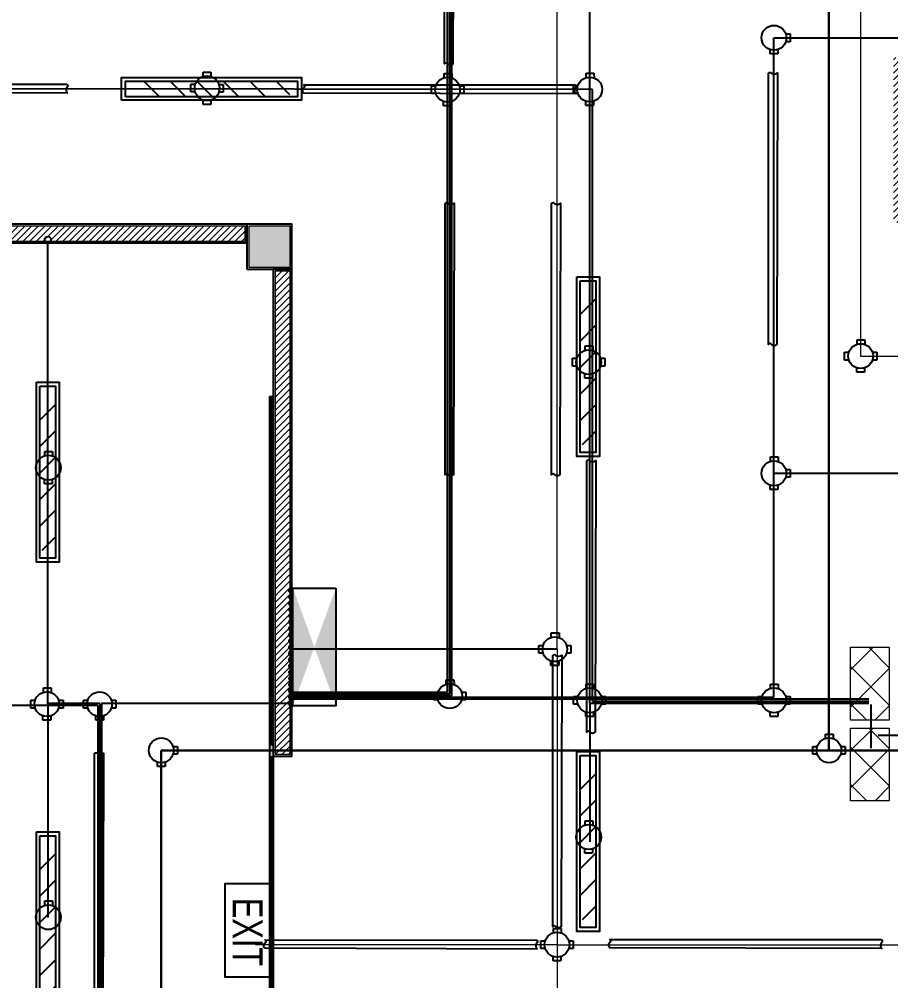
# Model space of a CAD drawing. Header units: inches. Extents: x 67 to 911, y 4 to 601.
# Drawn here: x 284.6 to 517.1, y 133.8 to 390.5 of the extents above; entities that cross this region are included whole.
import ezdxf

# ---------------------------------------------------------------- set-up
doc = ezdxf.new("R2010")
doc.units = ezdxf.units.IN
doc.header["$MEASUREMENT"] = 0
for name, color, linetype in [('Cables', 7, 'Continuous'), ('COLLUM', 1, 'Continuous'), ('Panels', 1, 'Continuous'), ('wall 05', 252, 'Continuous')]:
    doc.layers.add(name, color=color, linetype=linetype)
for name, color, linetype, lineweight in [('DOOR', 115, 'Continuous', 15), ('Hatch', 252, 'Continuous', 5), ('Switchboard', 30, 'Continuous', 13), ('Text', 252, 'Continuous', 15)]:
    doc.layers.add(name, color=color, linetype=linetype, lineweight=lineweight)
doc.styles.add('Swiss721', font='swisscl.ttf')

msp = doc.modelspace()

# ---------------------------------------------------------------- hatches: boundary and pattern name
h = msp.add_hatch()
h.set_pattern_fill('ANSI31', color=256, scale=40, angle=270)
h.set_pattern_definition([(315, (233.3255, 599.8604), (3.53553, 3.53553), [])])
h.paths.add_polyline_path([(356.67, 369.81), (356.67, 374.01), (315.06, 374.01), (315.06, 369.81)])
h = msp.add_hatch()
h.set_pattern_fill('ANSI31', color=256, scale=40, angle=180)
h.set_pattern_definition([(225, (664.266, 400.317), (3.53553, -3.53553), [])])
h.paths.add_polyline_path([(434.21, 276.97), (438.41, 276.97), (438.41, 318.58), (434.21, 318.58)])
h = msp.add_hatch()
h.set_pattern_fill('ANSI31', color=256, scale=40, angle=180)
h.set_pattern_definition([(225, (520.101, 372.1393), (3.53553, -3.53553), [])])
h.paths.add_polyline_path([(290.05, 248.8), (294.25, 248.8), (294.25, 290.41), (290.05, 290.41)])
h = msp.add_hatch()
h.set_pattern_fill('ANSI31', color=256, scale=40, angle=180)
h.set_pattern_definition([(225, (664.266, 273.544), (3.53553, -3.53553), [])])
h.paths.add_polyline_path([(434.21, 150.2), (438.41, 150.2), (438.41, 191.81), (434.21, 191.81)])
h = msp.add_hatch()
h.set_pattern_fill('ANSI31', color=256, scale=40, angle=180)
h.set_pattern_definition([(225, (520.101, 252.1393), (3.53553, -3.53553), [])])
h.paths.add_polyline_path([(290.05, 128.8), (294.25, 128.8), (294.25, 170.41), (290.05, 170.41)])
at = {"layer": 'DOOR', "lineweight": 25}
h = msp.add_hatch(color=256, dxfattribs=at)
h.dxf.hatch_style = 1
h.paths.add_polyline_path([(351.32, 97.79), (351.82, 97.79), (351.82, 196.79), (351.32, 196.79)])
h.paths.add_polyline_path([(351.82, 97.79), (352.32, 97.79), (352.32, 196.79), (351.82, 196.79)])
at = {"layer": 'Hatch', "lineweight": 0}
h = msp.add_hatch(dxfattribs=at)
h.set_pattern_fill('ANSI31', color=256, scale=10, style=0)
h.set_pattern_definition([(45, (-412538.1924, -240313.7822), (-0.8838834765, 0.8838834765), [])])
h.paths.add_polyline_path([(344.82, 335.29), (119.82, 335.29), (119.82, 331.29), (344.82, 331.29)])
h.paths.add_polyline_path([(111.82, 445.29), (107.82, 445.29), (107.82, 408.29), (111.82, 408.29), (279.82, 408.29), (279.82, 412.29), (111.82, 412.29)])
h.paths.add_polyline_path([(111.82, 338.29), (111.82, 336.29)])
h.paths.add_polyline_path([(111.82, 323.29), (107.82, 323.29), (107.82, 300.29), (111.82, 300.29)])
h.paths.add_polyline_path([(409.82, 481.29), (356.82, 481.29), (356.82, 553.29), (352.82, 553.29), (352.82, 481.29), (279.82, 481.29), (279.82, 530.29), (275.82, 530.29), (275.82, 458.29), (279.82, 458.29), (279.82, 477.29), (409.82, 477.29)])
h.paths.add_polyline_path([(465.82, 565.29), (414.32, 565.29), (414.32, 561.29), (440.82, 561.29), (440.82, 477.29), (486.82, 477.29), (486.82, 481.29), (444.82, 481.29), (444.82, 561.29), (465.82, 561.29)])
h.paths.add_polyline_path([(706.82, 431.79), (702.82, 431.79), (702.82, 380.29), (517.82, 380.29), (517.82, 336.29), (521.82, 336.29), (521.82, 376.29), (702.82, 376.29), (702.82, 336.29), (706.82, 336.29)])
h.paths.add_polyline_path([(582.82, 565.29), (529.82, 565.29), (529.82, 561.29), (582.82, 561.29)])
h.paths.add_polyline_path([(383.32, 565.29), (357.82, 565.29), (357.82, 561.29), (383.32, 561.29)])
h.paths.add_polyline_path([(297.32, 565.29), (235.3, 565.29), (235.3, 561.29), (297.32, 561.29)])
h.paths.add_polyline_path([(344.82, 565.29), (328.32, 565.29), (328.32, 561.29), (344.82, 561.29)])
h.paths.add_polyline_path([(706.82, 553.29), (702.82, 553.29), (702.82, 504.79), (706.82, 504.79)])
h.paths.add_polyline_path([(694.82, 561.29), (694.82, 565.29), (655.82, 565.29), (655.82, 561.29)])
h.paths.add_polyline_path([(111.82, 553.29), (107.82, 553.29), (107.82, 518.29), (111.82, 518.29)])
h.paths.add_polyline_path([(119.82, 565.29), (119.82, 561.29), (162.3, 561.29), (162.3, 565.29)])
at = {"layer": 'Hatch'}
h = msp.add_hatch(dxfattribs=at)
h.set_pattern_fill('AR-CONC', color=256, scale=0.75, style=0)
h.set_pattern_definition([(50, (-412538.1924, -240313.782), (5.37945137, -0.470641012), [0.5625, -6.1875]), (355, (-412538.1924, -240313.782), (-1.040635, 5.641441), [0.45, -4.95]), (100.4514, (-412537.744, -240313.8214), (4.338820363, 5.170796565), [0.478051425, -5.25856584]), (46.1842, (-412538.1924, -240312.282), (8.004307865, -1.24139261), [0.84375, -9.28125]), (96.6356, (-412537.525, -240312.386), (7.00997029, 7.30588403), [0.71707716, -7.8878475]), (351.1842, (-412538.192, -240312.282), (7.00996459, 7.3058895), [0.675, -7.425]), (21, (-412537.4424, -240312.657), (4.47680289, -3.01964168), [0.5625, -6.1875]), (326, (-412537.4424, -240312.657), (1.82486499, 5.43862534), [0.45, -4.95]), (71.4514, (-412537.0693, -240312.909), (6.301669714, 2.418978725), [0.478051425, -5.25856584]), (37.5, (-412538.1924, -240313.7822), (0.091198915, 2.496703904), [0, -4.89, 0, -5.025, 0, -4.96875]), (7.5, (-412538.1924, -240313.7822), (1.973021531, 2.958087839), [0, -2.865, 0, -4.7775, 0, -1.89375]), (327.5, (-412539.8649, -240313.7822), (4.003668271, -0.169161538), [0, -1.875, 0, -5.85, 0, -7.7625]), (317.5, (-412540.615, -240313.7822), (4.37389627, 0.750787367), [0, -2.4375, 0, -3.885, 0, -5.5125])])
h.paths.add_polyline_path([(345.82, 86.29), (356.82, 86.29), (356.82, 97.29), (345.82, 97.29)])
h.paths.add_polyline_path([(345.82, 324.29), (356.82, 324.29), (356.82, 335.29), (345.82, 335.29)])
h.paths.add_polyline_path([(107.82, 324.29), (118.82, 324.29), (118.82, 335.29), (107.82, 335.29)])
h.paths.add_polyline_path([(107.82, 86.29), (118.82, 86.29), (118.82, 97.29), (107.82, 97.29)])
at = {"layer": 'Hatch', "lineweight": 0}
h = msp.add_hatch(dxfattribs=at)
h.set_pattern_fill('ANSI31', color=256, scale=10, style=0)
h.set_pattern_definition([(45, (-146157.9666, -171235.0464), (-0.8838834765, 0.8838834765), [])])
h.paths.add_polyline_path([(356.82, 323.29), (352.82, 323.29), (352.82, 194.29), (356.82, 194.29)])
at = {"layer": 'Panels'}
h = msp.add_hatch(color=256, dxfattribs=at)
h.dxf.hatch_style = 1
h.paths.add_polyline_path([(363.3, 222.9), (369.01, 207.18), (369.01, 238.61)])
h.paths.add_polyline_path([(357.59, 207.18), (363.3, 222.9), (357.59, 238.61)])
at = {"layer": 'Switchboard'}
h = msp.add_hatch(dxfattribs=at)
h.set_pattern_fill('ANSI37', color=256, scale=56.511086, angle=270)
h.set_pattern_definition([(315, (-222.4614, 646.851), (4.99492, 4.99492), []), (45, (-222.4614, 646.851), (-4.99492, 4.99492), [])])
h.paths.add_polyline_path([(506.35, 203.38), (516.69, 203.38), (516.69, 222.86), (506.35, 222.86)])
h = msp.add_hatch(dxfattribs=at)
h.set_pattern_fill('ANSI37', color=256, scale=56.511086, angle=270)
h.set_pattern_definition([(315, (-222.4614, 625.296), (4.99492, 4.99492), []), (45, (-222.4614, 625.296), (-4.99492, 4.99492), [])])
h.paths.add_polyline_path([(506.35, 181.83), (516.69, 181.83), (516.69, 201.3), (506.35, 201.3)])

# ---------------------------------------------------------------- linework, layer by layer
at = {"color": 6, "lineweight": 30}
for p, q in [((500.59, 195.34), (500.59, 451.78)), ((322.44, 100.13), (322.44, 195.34)), ((322.44, 195.34), (500.59, 195.34)), ((500.59, 195.34), (523.82, 195.34))]:
    msp.add_line(p, q, dxfattribs=at)
at = {"color": 5, "lineweight": 20}
for p, q in [((428.03, 222.33), (428.03, 396.57)), ((509.04, 396.49), (509.04, 300.58)), ((509.04, 300.58), (528.41, 300.58)), ((428.03, 222.33), (428.03, 91.76)), ((428.03, 143.45), (347.6, 143.45)), ((428.03, 143.45), (527.58, 143.45))]:
    msp.add_line(p, q, dxfattribs=at)
for p, q in [((489.05, 386.6), (490.21, 386.6)), ((490.21, 386.6), (490.21, 384.53)), ((490.21, 384.53), (489.05, 384.53)), ((484.86, 381.26), (484.86, 382.43)), ((486.93, 381.26), (484.86, 381.26)), ((486.93, 382.43), (486.93, 381.26)), ((333.64, 375.23), (333.64, 376.4)), ((333.64, 376.4), (335.71, 376.4)), ((335.71, 376.4), (335.71, 375.23)), ((397.89, 374.91), (397.89, 376.08)), ((397.89, 376.08), (399.95, 376.08)), ((399.95, 376.08), (399.96, 374.84)), ((435.83, 374.94), (435.83, 376.11)), ((435.83, 376.11), (437.89, 376.11)), ((437.89, 376.11), (437.9, 374.87)), ((330.33, 371.15), (330.33, 373.22)), ((330.33, 373.22), (331.56, 373.22)), ((337.81, 373.12), (338.98, 373.12)), ((338.98, 373.12), (338.98, 371.05)), ((394.51, 370.7), (394.51, 372.77)), ((394.51, 372.77), (395.68, 372.77)), ((401.97, 372.77), (403.14, 372.77)), ((403.14, 372.77), (403.14, 370.7)), ((432.45, 370.73), (432.45, 372.8)), ((432.45, 372.8), (433.62, 372.8)), ((331.5, 371.15), (330.33, 371.15)), ((338.98, 371.05), (337.81, 371.05)), ((395.68, 370.7), (394.51, 370.7)), ((403.14, 370.7), (401.97, 370.7)), ((433.62, 370.73), (432.45, 370.73)), ((333.64, 367.77), (333.64, 368.94)), ((335.71, 367.77), (333.64, 367.77)), ((335.71, 368.94), (335.71, 367.77)), ((397.79, 367.42), (397.79, 368.59)), ((399.85, 367.42), (397.79, 367.42)), ((399.85, 368.59), (399.85, 367.42)), ((435.73, 367.46), (435.73, 368.62)), ((437.79, 367.46), (435.73, 367.46)), ((437.79, 368.62), (437.79, 367.46)), ((435.56, 302.15), (435.56, 303.31)), ((435.56, 303.31), (437.62, 303.31)), ((437.62, 303.31), (437.63, 302.08)), ((508.1, 303.75), (508.1, 304.92)), ((508.1, 304.92), (510.17, 304.92)), ((510.17, 304.92), (510.17, 303.69)), ((504.73, 299.54), (504.73, 301.61)), ((504.73, 301.61), (505.9, 301.61)), ((512.19, 301.61), (513.35, 301.61)), ((513.35, 301.61), (513.35, 299.54)), ((432.18, 297.94), (432.18, 300)), ((432.18, 300), (433.35, 300)), ((433.35, 297.94), (432.18, 297.94)), ((439.64, 300), (440.81, 300)), ((440.81, 297.94), (439.64, 297.94)), ((440.81, 300), (440.81, 297.94)), ((505.9, 299.54), (504.73, 299.54)), ((513.35, 299.54), (512.19, 299.54)), ((435.46, 294.66), (435.46, 295.83)), ((437.52, 295.83), (437.52, 294.66)), ((508, 296.27), (508, 297.44)), ((510.07, 296.27), (508, 296.27)), ((510.07, 297.44), (510.07, 296.27)), ((437.52, 294.66), (435.46, 294.66)), ((291.39, 273.97), (291.39, 275.14)), ((291.39, 275.14), (293.46, 275.14)), ((293.46, 275.14), (293.46, 273.9)), ((484.96, 272.49), (484.96, 273.66)), ((484.96, 273.66), (487.03, 273.66)), ((487.03, 273.66), (487.03, 272.42)), ((489.05, 270.35), (490.21, 270.35)), ((490.21, 270.35), (490.21, 268.28)), ((291.29, 266.48), (291.29, 267.65)), ((293.36, 267.65), (293.36, 266.48)), ((490.21, 268.28), (489.05, 268.28)), ((293.36, 266.48), (291.29, 266.48)), ((484.86, 265), (484.86, 266.17)), ((486.93, 265), (484.86, 265)), ((486.93, 266.17), (486.93, 265)), ((426.51, 225.51), (426.51, 226.68)), ((426.51, 226.68), (428.58, 226.68)), ((428.58, 226.68), (428.58, 225.44)), ((423.14, 221.3), (423.14, 223.36)), ((423.14, 223.36), (424.31, 223.36)), ((430.59, 223.36), (431.76, 223.36)), ((431.76, 223.36), (431.76, 221.3)), ((424.31, 221.3), (423.14, 221.3)), ((431.76, 221.3), (430.59, 221.3)), ((426.41, 218.02), (426.41, 219.19)), ((428.48, 219.19), (428.48, 218.02)), ((428.48, 218.02), (426.41, 218.02)), ((398.48, 213), (398.48, 214.17)), ((398.48, 214.17), (400.54, 214.17)), ((400.54, 214.17), (400.55, 212.93)), ((290.99, 210.85), (290.99, 212.02)), ((290.99, 212.02), (293.06, 212.02)), ((293.06, 212.02), (293.06, 210.78)), ((395.1, 208.79), (395.1, 210.86)), ((395.1, 210.86), (396.27, 210.86)), ((402.56, 210.86), (403.73, 210.86)), ((403.73, 210.86), (403.73, 208.79)), ((435.82, 211.88), (435.82, 213.05)), ((435.82, 213.05), (437.88, 213.05)), ((437.88, 213.05), (437.88, 211.81)), ((484.96, 211.88), (484.96, 213.05)), ((484.96, 213.05), (487.03, 213.05)), ((487.03, 213.05), (487.03, 211.81)), ((287.62, 206.64), (287.62, 208.7)), ((287.62, 208.7), (288.79, 208.7)), ((295.07, 208.7), (296.24, 208.7)), ((296.24, 208.7), (296.24, 206.64)), ((301.67, 206.64), (301.67, 208.7)), ((301.67, 208.7), (302.84, 208.7)), ((309.13, 208.7), (310.3, 208.7)), ((310.3, 208.7), (310.3, 206.64)), ((396.27, 208.79), (395.1, 208.79)), ((403.73, 208.79), (402.56, 208.79)), ((432.44, 207.67), (432.44, 209.74)), ((432.44, 209.74), (433.61, 209.74)), ((439.9, 209.74), (441.07, 209.74)), ((441.07, 209.74), (441.07, 207.67)), ((481.59, 207.67), (481.59, 209.74)), ((481.59, 209.74), (482.76, 209.74)), ((489.05, 209.74), (490.21, 209.74)), ((490.21, 209.74), (490.21, 207.67)), ((288.79, 206.64), (287.62, 206.64)), ((296.24, 206.64), (295.07, 206.64)), ((302.84, 206.64), (301.67, 206.64)), ((310.3, 206.64), (309.13, 206.64)), ((433.61, 207.67), (432.44, 207.67)), ((435.71, 204.39), (435.71, 205.56)), ((437.78, 205.56), (437.78, 204.39)), ((441.07, 207.67), (439.9, 207.67)), ((482.76, 207.67), (481.59, 207.67)), ((484.86, 204.39), (484.86, 205.56)), ((486.93, 205.56), (486.93, 204.39)), ((490.21, 207.67), (489.05, 207.67)), ((290.89, 203.36), (290.89, 204.53)), ((292.96, 203.36), (290.89, 203.36)), ((292.96, 204.53), (292.96, 203.36)), ((304.95, 203.36), (304.95, 204.53)), ((307.01, 203.36), (304.95, 203.36)), ((307.01, 204.53), (307.01, 203.36)), ((437.78, 204.39), (435.71, 204.39)), ((486.93, 204.39), (484.86, 204.39)), ((499.65, 198.52), (499.65, 199.69)), ((499.65, 199.69), (501.72, 199.69)), ((501.72, 199.69), (501.72, 198.45)), ((325.59, 196.37), (326.76, 196.37)), ((326.76, 196.37), (326.76, 194.31)), ((496.28, 194.31), (496.28, 196.37)), ((496.28, 196.37), (497.45, 196.37)), ((503.73, 196.37), (504.9, 196.37)), ((504.9, 196.37), (504.9, 194.31)), ((326.76, 194.31), (325.59, 194.31)), ((497.45, 194.31), (496.28, 194.31)), ((504.9, 194.31), (503.73, 194.31)), ((321.41, 191.03), (321.41, 192.2)), ((323.48, 191.03), (321.41, 191.03)), ((323.48, 192.2), (323.48, 191.03)), ((435.56, 175.37), (435.56, 176.54)), ((435.56, 176.54), (437.62, 176.54)), ((437.62, 176.54), (437.63, 175.31)), ((435.46, 167.89), (435.46, 169.05)), ((437.52, 167.89), (435.46, 167.89)), ((437.52, 169.05), (437.52, 167.89)), ((291.39, 153.97), (291.39, 155.14)), ((291.39, 155.14), (293.46, 155.14)), ((293.46, 155.14), (293.46, 153.9)), ((427.1, 146.63), (427.1, 147.8)), ((427.1, 147.8), (429.17, 147.8)), ((429.17, 147.8), (429.17, 146.56)), ((423.73, 142.42), (423.73, 144.49)), ((423.73, 144.49), (424.9, 144.49)), ((431.18, 144.49), (432.35, 144.49)), ((432.35, 144.49), (432.35, 142.42)), ((424.9, 142.42), (423.73, 142.42)), ((432.35, 142.42), (431.18, 142.42)), ((427, 139.14), (427, 140.31)), ((429.07, 139.14), (427, 139.14)), ((429.07, 140.31), (429.07, 139.14))]:
    msp.add_line(p, q)
at = {"color": 5}
msp.add_line((428.03, 222.33), (357.01, 222.33), dxfattribs=at)
for points in [[(398.06, 451.02, -0.56347), (398.85, 451.02, 0.368601), (400.46, 451.11), (400.26, 378.57, -0.456322), (398.85, 378.58, 0.605884), (398.03, 378.58)], [(484.48, 376.11, -0.56347), (485.27, 376.11, 0.368601), (486.88, 376.2), (486.68, 303.67, -0.456322), (485.27, 303.67, 0.605884), (484.45, 303.67)], [(297.29, 373.16, -0.56347), (297.29, 372.36, 0.368601), (297.38, 370.75), (224.85, 370.95, -0.456322), (224.85, 372.36, 0.605884), (224.85, 373.18)], [(432.92, 372.99, -0.56347), (432.92, 372.19, 0.368601), (433.01, 370.58), (360.47, 370.78, -0.456322), (360.48, 372.19, 0.605884), (360.48, 373.01)], [(398.18, 341.36, -0.56347), (398.98, 341.36, 0.368601), (400.59, 341.45), (400.39, 268.92, -0.456322), (398.98, 268.92, 0.605884), (398.16, 268.92)], [(426.6, 341.36, -0.56347), (427.39, 341.36, 0.368601), (429, 341.45), (428.8, 268.92, -0.456322), (427.39, 268.92, 0.605884), (426.57, 268.92)], [(436.01, 272.64, -0.56347), (436.81, 272.64, 0.368601), (438.42, 272.73), (438.21, 200.2, -0.456322), (436.81, 200.2, 0.605884), (435.98, 200.2)], [(426.92, 220.69, -0.56347), (427.72, 220.69, 0.368601), (429.33, 220.78), (429.13, 148.24, -0.456322), (427.72, 148.25, 0.605884), (426.9, 148.25)], [(304.65, 194.48, -0.56347), (305.45, 194.48, 0.368601), (307.06, 194.57), (306.86, 122.04, -0.456322), (305.45, 122.04, 0.605884), (304.62, 122.04)], [(422.59, 144.7, -0.56347), (422.59, 143.9, 0.368601), (422.68, 142.29), (350.14, 142.49, -0.456322), (350.15, 143.9, 0.605884), (350.15, 144.72)], [(514.59, 144.85, -0.56347), (514.59, 144.06, 0.368601), (514.68, 142.45), (442.15, 142.65, -0.456322), (442.15, 144.06, 0.605884), (442.15, 144.88)]]:
    msp.add_lwpolyline(points, format="xyb", close=True)
for points in [[(311.86, 368.95), (311.86, 374.95), (359.86, 374.95), (359.86, 368.95)], [(312.92, 369.81), (312.92, 374.01), (358.81, 374.01), (358.81, 369.81)], [(433.35, 321.78), (439.35, 321.78), (439.35, 273.78), (433.35, 273.78)], [(434.21, 320.73), (438.41, 320.73), (438.41, 274.83), (434.21, 274.83)], [(289.19, 293.6), (295.19, 293.6), (295.19, 245.6), (289.19, 245.6)], [(290.05, 292.55), (294.25, 292.55), (294.25, 246.66), (290.05, 246.66)], [(433.35, 195.01), (439.35, 195.01), (439.35, 147.01), (433.35, 147.01)], [(434.21, 193.95), (438.41, 193.95), (438.41, 148.06), (434.21, 148.06)], [(289.19, 173.6), (295.19, 173.6), (295.19, 125.6), (289.19, 125.6)], [(290.05, 172.55), (294.25, 172.55), (294.25, 126.66), (290.05, 126.66)]]:
    msp.add_lwpolyline(points, close=True)
at = {"color": 4}
msp.add_lwpolyline([(351.32, 159.76), (351.32, 134.82), (339.5, 134.82), (339.5, 159.76)], close=True, dxfattribs=at)
for centre, radius in [((485.9, 385.57), 3.31), ((334.67, 372.08), 3.31), ((398.82, 371.73), 3.31), ((436.76, 371.77), 3.31), ((292.18, 331.68), 0.829), ((509.04, 300.58), 3.31), ((436.49, 298.97), 3.31), ((292.32, 270.79), 3.31), ((485.9, 269.31), 3.31), ((427.45, 222.33), 3.31), ((399.41, 209.82), 3.31), ((291.92, 207.67), 3.31), ((305.98, 207.67), 3.31), ((436.75, 208.7), 3.31), ((485.9, 208.7), 3.31), ((322.44, 195.34), 3.31), ((500.59, 195.34), 3.31), ((436.49, 172.2), 3.31), ((292.32, 150.79), 3.31), ((428.03, 143.45), 3.31)]:
    msp.add_circle(centre, radius)
at = {"layer": 'Cables', "color": 4}
for p, q in [((399.41, 210.45), (399.41, 555.07)), ((357.19, 210.45), (399.41, 210.45))]:
    msp.add_line(p, q, dxfattribs=at)
at = {"layer": 'Cables', "color": 1}
for p, q in [((398.79, 210.84), (398.79, 463.92)), ((399.93, 209.98), (399.93, 463.92)), ((485.9, 266), (485.9, 385.57)), ((485.9, 385.57), (573.69, 385.57)), ((485.9, 269.31), (558.21, 269.31)), ((485.9, 209.57), (485.9, 266)), ((357.19, 210.84), (398.79, 210.84)), ((357.19, 209.98), (399.93, 209.98)), ((357.19, 209.57), (485.9, 209.57)), ((357.19, 209.12), (511.25, 209.12)), ((357.19, 207.83), (306.51, 207.83)), ((306.51, 207.83), (306.51, 96.79)), ((511.76, 207.58), (511.76, 195.9))]:
    msp.add_line(p, q, dxfattribs=at)
at = {"layer": 'Cables', "color": 3}
for p, q in [((436.76, 207.94), (436.76, 429.4)), ((437.53, 371.77), (187.9, 372.08)), ((437.53, 208.46), (437.53, 371.77)), ((292.18, 207.83), (292.18, 331.1)), ((436.76, 207.94), (511.25, 207.94)), ((436.76, 207.94), (436.76, 170.88)), ((437.53, 208.46), (511.25, 208.46)), ((305.5, 207.29), (172.99, 207.29)), ((306.04, 207.83), (292.18, 207.83)), ((292.18, 207.83), (292.18, 150.74)), ((305.5, 207.29), (305.5, 96.79)), ((306.04, 207.83), (306.04, 96.79)), ((513.69, 199.35), (612.4, 199.35))]:
    msp.add_line(p, q, dxfattribs=at)
at = {"layer": 'COLLUM'}
msp.add_lwpolyline([(345.32, 323.79), (357.32, 323.79), (357.32, 335.79), (345.32, 335.79)], close=True, dxfattribs=at)
at = {"layer": 'DOOR', "lineweight": 25}
for p, q in [((351.32, 289.79), (352.32, 289.79)), ((351.32, 289.79), (351.32, 196.79)), ((351.82, 289.79), (351.82, 196.79)), ((351.32, 196.79), (351.32, 97.79)), ((352.32, 196.79), (351.32, 196.79)), ((352.32, 196.79), (352.32, 97.79)), ((351.82, 193.79), (351.82, 97.79))]:
    msp.add_line(p, q, dxfattribs=at)
at = {"layer": 'DOOR'}
msp.add_line((351.32, 196.79), (352.32, 196.79), dxfattribs=at)
at = {"layer": 'Hatch', "lineweight": 0}
for points in [[(344.82, 335.29), (119.82, 335.29), (119.82, 331.29), (344.82, 331.29)], [(356.82, 323.29), (352.82, 323.29), (352.82, 194.29), (356.82, 194.29)]]:
    msp.add_lwpolyline(points, close=True, dxfattribs=at)
at = {"layer": 'Hatch'}
msp.add_lwpolyline([(345.82, 324.29), (356.82, 324.29), (356.82, 335.29), (345.82, 335.29)], close=True, dxfattribs=at)
at = {"layer": 'Panels'}
for points in [[(357.59, 238.61), (357.19, 238.61, 1), (357.19, 237.27), (357.59, 237.27)], [(357.59, 236.91), (357.19, 236.91, 1), (357.19, 235.57), (357.59, 235.57)], [(357.59, 235.27), (357.19, 235.27, 1), (357.19, 233.93), (357.59, 233.93)], [(357.59, 233.6), (357.19, 233.6, 1), (357.19, 232.26), (357.59, 232.26)], [(357.59, 231.92), (357.19, 231.92, 1), (357.19, 230.59), (357.59, 230.59)], [(357.59, 230.26), (357.19, 230.26, 1), (357.19, 228.92), (357.59, 228.92)], [(357.59, 228.6), (357.19, 228.6, 1), (357.19, 227.26), (357.59, 227.26)], [(357.59, 226.9), (357.19, 226.9, 1), (357.19, 225.56), (357.59, 225.56)], [(357.59, 225.24), (357.19, 225.24, 1), (357.19, 223.9), (357.59, 223.9)], [(357.59, 223.56), (357.19, 223.56, 1), (357.19, 222.22), (357.59, 222.22)], [(357.59, 221.89), (357.19, 221.89, 1), (357.19, 220.55), (357.59, 220.55)], [(357.59, 220.21), (357.19, 220.21, 1), (357.19, 218.87), (357.59, 218.87)], [(357.59, 218.55), (357.19, 218.55, 1), (357.19, 217.21), (357.59, 217.21)], [(357.59, 216.87), (357.19, 216.87, 1), (357.19, 215.53), (357.59, 215.53)], [(357.59, 215.2), (357.19, 215.2, 1), (357.19, 213.87), (357.59, 213.87)], [(357.59, 213.52), (357.19, 213.52, 1), (357.19, 212.19), (357.59, 212.19)], [(357.59, 211.84), (357.19, 211.84, 1), (357.19, 210.51), (357.59, 210.51)], [(357.59, 210.18), (357.19, 210.18, 1), (357.19, 208.84), (357.59, 208.84)], [(357.59, 208.5), (357.19, 208.5, 1), (357.19, 207.16), (357.59, 207.16)]]:
    msp.add_lwpolyline(points, format="xyb", dxfattribs=at)
msp.add_lwpolyline([(369.01, 238.61), (369.01, 207.18), (357.59, 207.18), (357.59, 238.61)], close=True, dxfattribs=at)
at = {"layer": 'Switchboard'}
for points in [[(516.69, 222.86), (516.69, 203.38), (506.35, 203.38), (506.35, 222.86)], [(516.69, 201.3), (516.69, 181.83), (506.35, 181.83), (506.35, 201.3)]]:
    msp.add_lwpolyline(points, close=True, dxfattribs=at)
at = {"layer": 'wall 05'}
for points in [[(345.32, 335.79), (119.32, 335.79), (119.32, 330.79), (345.32, 330.79)], [(357.32, 323.79), (352.32, 323.79), (352.32, 193.79), (357.32, 193.79)]]:
    msp.add_lwpolyline(points, close=True, dxfattribs=at)

# ---------------------------------------------------------------- texts
at = {"layer": 'Text', "color": 4, "insert": (349.54, 146.84), "char_height": 8, "width": 62.6303, "attachment_point": 2, "rotation": 270, "style": 'Swiss721'}
msp.add_mtext('EXIT ', dxfattribs=at)

doc.saveas('drawing.dxf')
